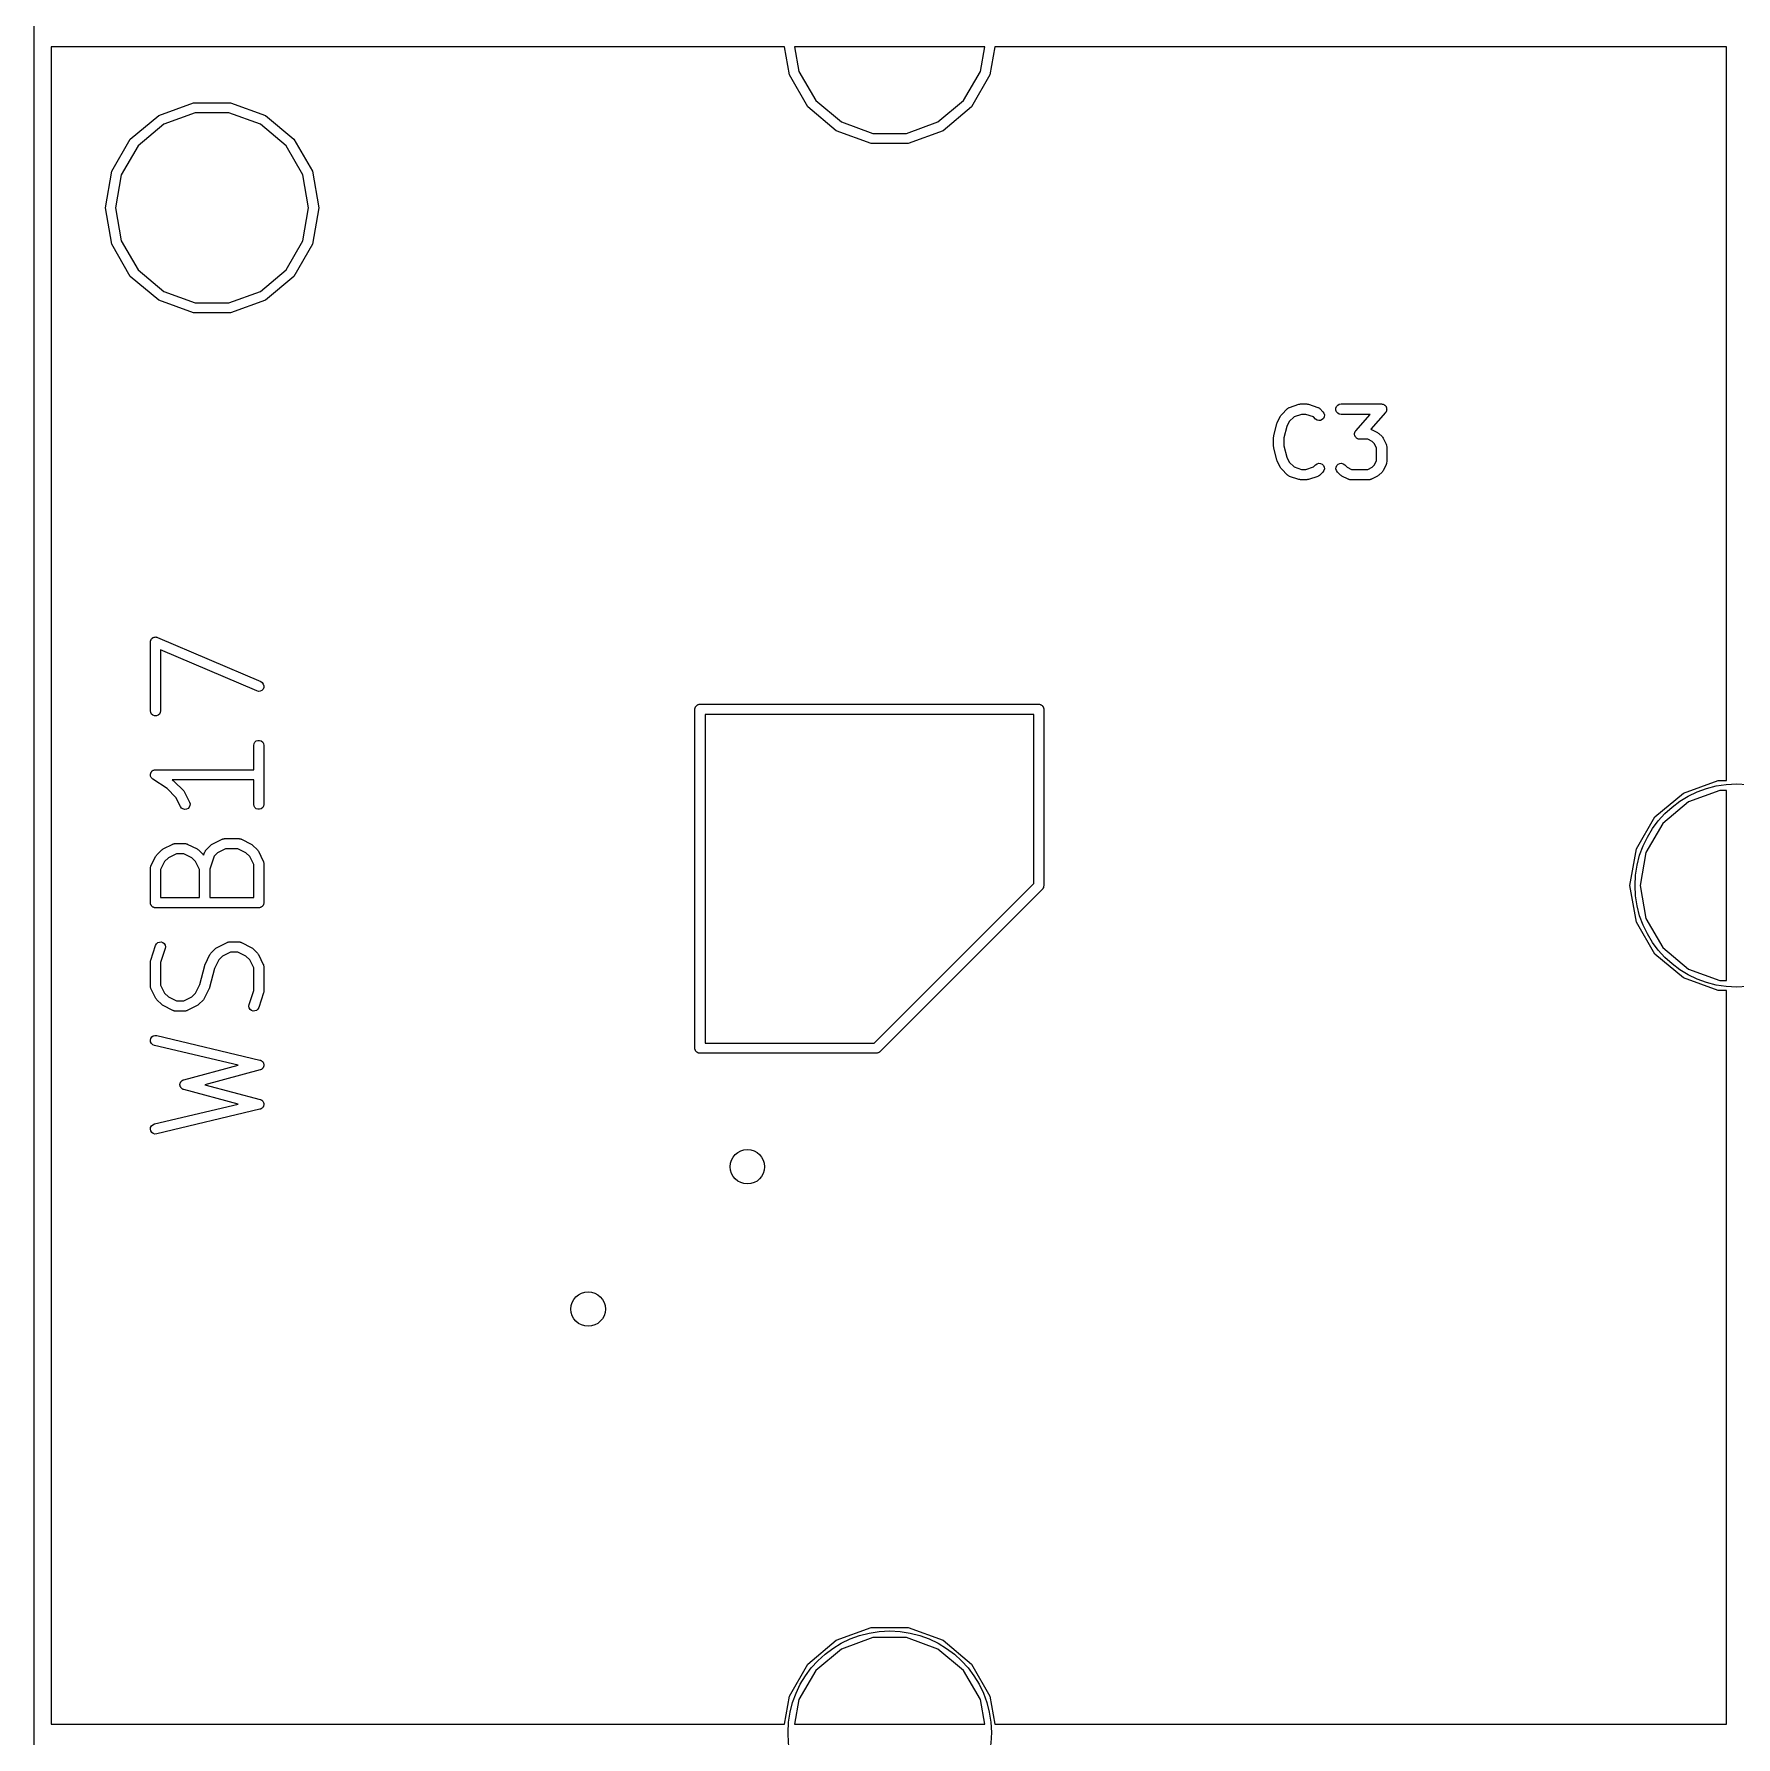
# Model space of a CAD drawing. Extents: x 0 to 102, y -163 to 0.
# Drawn here: x -0.13 to 24.99, y -125.06 to -99.94 of the extents above; entities that cross this region are included whole.
import ezdxf

# ---------------------------------------------------------------- set-up
doc = ezdxf.new("R2010")
doc.units = 0
doc.header["$MEASUREMENT"] = 0
doc.layers.add('BLACK', color=7, linetype='CONTINUOUS')

msp = doc.modelspace()

# ---------------------------------------------------------------- linework, layer by layer
at = {"layer": 'Black'}
for p, q in [((-0.127, -100), (-0.127, -75)), ((-0.127, -125), (-0.127, -100)), ((10.9474, -100.127), (0.127, -100.127)), ((0.127, -100.127), (0.127, -124.873)), ((11.02, -100.539), (10.9474, -100.127)), ((11.0974, -100.127), (11.1609, -100.487)), ((13.9026, -100.127), (11.0974, -100.127)), ((13.8391, -100.487), (13.9026, -100.127)), ((14.0526, -100.127), (13.98, -100.539)), ((24.85, -100.127), (14.0526, -100.127)), ((24.85, -110.949), (24.85, -100.127)), ((11.1609, -100.487), (11.4084, -100.916)), ((13.5916, -100.916), (13.8391, -100.487)), ((11.2935, -101.012), (11.02, -100.539)), ((13.98, -100.539), (13.7065, -101.012)), ((1.7125, -101.136), (2.2265, -100.949)), ((2.2265, -100.949), (2.7735, -100.949)), ((2.7735, -100.949), (3.2875, -101.136)), ((11.4084, -100.916), (11.7875, -101.234)), ((13.2125, -101.234), (13.5916, -100.916)), ((1.29348, -101.488), (1.7125, -101.136)), ((2.25255, -101.097), (1.7875, -101.266)), ((2.74745, -101.097), (2.25255, -101.097)), ((3.2125, -101.266), (2.74745, -101.097)), ((3.2875, -101.136), (3.70652, -101.488)), ((11.7125, -101.364), (11.2935, -101.012)), ((11.7875, -101.234), (12.2526, -101.403)), ((12.7474, -101.403), (13.2125, -101.234)), ((13.7065, -101.012), (13.2875, -101.364)), ((1.01998, -101.961), (1.29348, -101.488)), ((1.7875, -101.266), (1.40839, -101.584)), ((3.59161, -101.584), (3.2125, -101.266)), ((3.70652, -101.488), (3.98002, -101.961)), ((12.2265, -101.551), (11.7125, -101.364)), ((12.2526, -101.403), (12.7474, -101.403)), ((13.2875, -101.364), (12.7735, -101.551)), ((1.40839, -101.584), (1.16094, -102.013)), ((3.83906, -102.013), (3.59161, -101.584)), ((12.7735, -101.551), (12.2265, -101.551)), ((0.925, -102.5), (1.01998, -101.961)), ((1.16094, -102.013), (1.075, -102.5)), ((3.925, -102.5), (3.83906, -102.013)), ((3.98002, -101.961), (4.075, -102.5)), ((1.01998, -103.039), (0.925, -102.5)), ((1.075, -102.5), (1.16094, -102.987)), ((3.83906, -102.987), (3.925, -102.5)), ((4.075, -102.5), (3.98002, -103.039)), ((1.16094, -102.987), (1.40839, -103.416)), ((3.59161, -103.416), (3.83906, -102.987)), ((1.29348, -103.512), (1.01998, -103.039)), ((3.98002, -103.039), (3.70652, -103.512)), ((1.7125, -103.864), (1.29348, -103.512)), ((1.40839, -103.416), (1.7875, -103.734)), ((3.2125, -103.734), (3.59161, -103.416)), ((3.70652, -103.512), (3.2875, -103.864)), ((1.7875, -103.734), (2.25255, -103.903)), ((2.74745, -103.903), (3.2125, -103.734)), ((2.2265, -104.051), (1.7125, -103.864)), ((2.25255, -103.903), (2.74745, -103.903)), ((3.2875, -103.864), (2.7735, -104.051)), ((2.7735, -104.051), (2.2265, -104.051)), ((18.2797, -105.555), (18.3716, -105.464)), ((18.3716, -105.464), (18.3752, -105.461)), ((18.3752, -105.461), (18.3781, -105.458)), ((18.3781, -105.458), (18.386, -105.453)), ((18.386, -105.453), (18.3933, -105.448)), ((18.3933, -105.448), (18.3975, -105.447)), ((18.3975, -105.447), (18.4014, -105.445)), ((18.4014, -105.445), (18.5393, -105.399)), ((18.5393, -105.399), (18.5513, -105.397)), ((18.5513, -105.397), (18.5634, -105.395)), ((18.5634, -105.395), (18.6553, -105.395)), ((18.6553, -105.395), (18.6673, -105.397)), ((18.6673, -105.397), (18.6794, -105.399)), ((18.6794, -105.399), (18.8173, -105.445)), ((18.8173, -105.445), (18.8211, -105.447)), ((18.8211, -105.447), (18.8254, -105.448)), ((18.8254, -105.448), (18.8327, -105.453)), ((18.8327, -105.453), (18.8405, -105.458)), ((18.8405, -105.458), (18.8435, -105.461)), ((18.8435, -105.461), (18.8471, -105.464)), ((18.8471, -105.464), (18.893, -105.509)), ((18.893, -105.509), (18.9082, -105.531)), ((18.9082, -105.531), (18.915, -105.557)), ((19.0858, -105.458), (19.0949, -105.433)), ((19.0858, -105.485), (19.0858, -105.458)), ((19.0949, -105.51), (19.0858, -105.485)), ((19.0949, -105.433), (19.1119, -105.413)), ((19.1119, -105.53), (19.0949, -105.51)), ((19.1119, -105.413), (19.1348, -105.4)), ((19.1348, -105.543), (19.1119, -105.53)), ((19.1348, -105.4), (19.1609, -105.395)), ((19.1609, -105.395), (19.7584, -105.395)), ((19.8157, -105.522), (19.6005, -105.768)), ((19.7584, -105.395), (19.7657, -105.397)), ((19.7657, -105.397), (19.7732, -105.397)), ((19.7732, -105.397), (19.7786, -105.399)), ((19.7786, -105.399), (19.7844, -105.4)), ((19.7844, -105.4), (19.7909, -105.404)), ((19.7909, -105.404), (19.7978, -105.406)), ((19.7978, -105.406), (19.8023, -105.41)), ((19.8023, -105.41), (19.8074, -105.413)), ((19.8074, -105.413), (19.8121, -105.419)), ((19.8121, -105.419), (19.8177, -105.424)), ((19.8196, -105.515), (19.8157, -105.522)), ((19.8177, -105.424), (19.8206, -105.429)), ((19.8244, -105.51), (19.8196, -105.515)), ((19.8206, -105.429), (19.8244, -105.433)), ((19.8244, -105.433), (19.8269, -105.44)), ((19.8264, -105.504), (19.8244, -105.51)), ((19.8294, -105.499), (19.8264, -105.504)), ((19.8269, -105.44), (19.8305, -105.447)), ((19.8309, -105.492), (19.8294, -105.499)), ((19.8305, -105.447), (19.8314, -105.453)), ((19.8334, -105.485), (19.8309, -105.492)), ((19.8314, -105.453), (19.8334, -105.458)), ((19.8334, -105.458), (19.8334, -105.466)), ((19.8334, -105.466), (19.8346, -105.473)), ((19.8346, -105.473), (19.8334, -105.479)), ((19.8334, -105.479), (19.8334, -105.485)), ((18.1677, -105.867), (18.2137, -105.683)), ((18.2137, -105.683), (18.2171, -105.675)), ((18.2171, -105.675), (18.2194, -105.667)), ((18.2194, -105.667), (18.2654, -105.575)), ((18.2654, -105.575), (18.2727, -105.565)), ((18.2727, -105.565), (18.2797, -105.555)), ((18.3595, -105.728), (18.3178, -105.894)), ((18.3962, -105.654), (18.3595, -105.728)), ((18.4666, -105.584), (18.3962, -105.654)), ((18.5757, -105.548), (18.4666, -105.584)), ((18.6429, -105.548), (18.5757, -105.548)), ((18.752, -105.584), (18.6429, -105.548)), ((18.7853, -105.617), (18.752, -105.584)), ((18.8069, -105.632), (18.7853, -105.617)), ((18.8325, -105.639), (18.8069, -105.632)), ((18.8589, -105.637), (18.8325, -105.639)), ((18.8828, -105.626), (18.8589, -105.637)), ((18.9016, -105.607), (18.8828, -105.626)), ((18.9127, -105.583), (18.9016, -105.607)), ((18.915, -105.557), (18.9127, -105.583)), ((19.1609, -105.548), (19.1348, -105.543)), ((19.5904, -105.548), (19.1609, -105.548)), ((19.3793, -105.789), (19.5904, -105.548)), ((19.6005, -105.768), (19.6006, -105.768)), ((19.6006, -105.768), (19.6044, -105.77)), ((19.6044, -105.77), (19.6086, -105.771)), ((19.6086, -105.771), (19.7005, -105.817)), ((18.1654, -105.885), (18.167, -105.876)), ((18.1654, -106.023), (18.1654, -105.885)), ((18.167, -106.032), (18.1654, -106.023)), ((18.167, -105.876), (18.1677, -105.867)), ((18.1677, -106.041), (18.167, -106.032)), ((18.3178, -105.894), (18.3178, -106.014)), ((18.3178, -106.014), (18.3595, -106.18)), ((19.3605, -105.838), (19.3616, -105.832)), ((19.3616, -105.845), (19.3605, -105.838)), ((19.3616, -105.826), (19.3641, -105.819)), ((19.3616, -105.832), (19.3616, -105.826)), ((19.3616, -105.852), (19.3616, -105.845)), ((19.3636, -105.858), (19.3616, -105.852)), ((19.3645, -105.864), (19.3636, -105.858)), ((19.3641, -105.819), (19.3656, -105.812)), ((19.3681, -105.87), (19.3645, -105.864)), ((19.3656, -105.812), (19.3686, -105.807)), ((19.3706, -105.877), (19.3681, -105.87)), ((19.3686, -105.807), (19.3706, -105.801)), ((19.3706, -105.801), (19.3754, -105.795)), ((19.3744, -105.882), (19.3706, -105.877)), ((19.3773, -105.887), (19.3744, -105.882)), ((19.3754, -105.795), (19.3793, -105.789)), ((19.3829, -105.892), (19.3773, -105.887)), ((19.3877, -105.898), (19.3829, -105.892)), ((19.3928, -105.9), (19.3877, -105.898)), ((19.3972, -105.904), (19.3928, -105.9)), ((19.4041, -105.907), (19.3972, -105.904)), ((19.4106, -105.911), (19.4041, -105.907)), ((19.4164, -105.912), (19.4106, -105.911)), ((19.4219, -105.914), (19.4164, -105.912)), ((19.4293, -105.914), (19.4219, -105.914)), ((19.4366, -105.915), (19.4293, -105.914)), ((19.5565, -105.915), (19.4366, -105.915)), ((19.6213, -105.948), (19.5565, -105.915)), ((19.6498, -105.976), (19.6213, -105.948)), ((19.6822, -106.041), (19.6498, -105.976)), ((19.7005, -105.817), (19.7103, -105.824)), ((19.7103, -105.824), (19.7203, -105.831)), ((19.7203, -105.831), (19.7663, -105.877)), ((19.7663, -105.877), (19.7733, -105.887)), ((19.7733, -105.887), (19.7806, -105.897)), ((19.7806, -105.897), (19.8265, -105.989)), ((19.8265, -105.989), (19.8278, -105.993)), ((19.8278, -105.993), (19.83, -105.997)), ((19.83, -105.997), (19.8315, -106.006)), ((19.8315, -106.006), (19.8341, -106.014)), ((19.8341, -106.014), (19.8338, -106.019)), ((19.8338, -106.019), (19.8346, -106.023)), ((19.8346, -106.023), (19.8346, -106.253)), ((18.2137, -106.225), (18.1677, -106.041)), ((18.2171, -106.233), (18.2137, -106.225)), ((18.2194, -106.241), (18.2171, -106.233)), ((18.2654, -106.333), (18.2194, -106.241)), ((18.3595, -106.18), (18.3962, -106.254)), ((18.3962, -106.254), (18.4666, -106.324)), ((18.7853, -106.291), (18.8069, -106.276)), ((18.8069, -106.276), (18.8325, -106.269)), ((18.8325, -106.269), (18.8589, -106.271)), ((18.8589, -106.271), (18.8828, -106.282)), ((18.8828, -106.282), (18.9016, -106.301)), ((19.0984, -106.301), (19.1172, -106.282)), ((19.1172, -106.282), (19.1411, -106.271)), ((19.1411, -106.271), (19.1675, -106.269)), ((19.1675, -106.269), (19.1931, -106.276)), ((19.1931, -106.276), (19.2147, -106.291)), ((19.6498, -106.3), (19.6822, -106.235)), ((19.6822, -106.235), (19.6822, -106.041)), ((19.8265, -106.287), (19.7806, -106.379)), ((19.8278, -106.283), (19.8265, -106.287)), ((19.83, -106.279), (19.8278, -106.283)), ((19.8315, -106.27), (19.83, -106.279)), ((19.8341, -106.262), (19.8315, -106.27)), ((19.8346, -106.253), (19.8338, -106.257)), ((19.8338, -106.257), (19.8341, -106.262)), ((18.2727, -106.343), (18.2654, -106.333)), ((18.2797, -106.353), (18.2727, -106.343)), ((18.3716, -106.445), (18.2797, -106.353)), ((18.3752, -106.447), (18.3716, -106.445)), ((18.3781, -106.45), (18.3752, -106.447)), ((18.386, -106.455), (18.3781, -106.45)), ((18.3933, -106.46), (18.386, -106.455)), ((18.3975, -106.461), (18.3933, -106.46)), ((18.4014, -106.463), (18.3975, -106.461)), ((18.5393, -106.509), (18.4014, -106.463)), ((18.4666, -106.324), (18.5757, -106.36)), ((18.5513, -106.511), (18.5393, -106.509)), ((18.5634, -106.513), (18.5513, -106.511)), ((18.6553, -106.513), (18.5634, -106.513)), ((18.5757, -106.36), (18.6429, -106.36)), ((18.6429, -106.36), (18.752, -106.324)), ((18.6673, -106.511), (18.6553, -106.513)), ((18.6794, -106.509), (18.6673, -106.511)), ((18.8173, -106.463), (18.6794, -106.509)), ((18.752, -106.324), (18.7853, -106.291)), ((18.8211, -106.461), (18.8173, -106.463)), ((18.8254, -106.46), (18.8211, -106.461)), ((18.8327, -106.455), (18.8254, -106.46)), ((18.8405, -106.45), (18.8327, -106.455)), ((18.8435, -106.447), (18.8405, -106.45)), ((18.8471, -106.445), (18.8435, -106.447)), ((18.893, -106.399), (18.8471, -106.445)), ((18.9082, -106.377), (18.893, -106.399)), ((18.9016, -106.301), (18.9127, -106.325)), ((18.915, -106.351), (18.9082, -106.377)), ((18.9127, -106.325), (18.915, -106.351)), ((19.085, -106.351), (19.0873, -106.325)), ((19.0918, -106.377), (19.085, -106.351)), ((19.0873, -106.325), (19.0984, -106.301)), ((19.107, -106.399), (19.0918, -106.377)), ((19.1529, -106.445), (19.107, -106.399)), ((19.1629, -106.452), (19.1529, -106.445)), ((19.1728, -106.459), (19.1629, -106.452)), ((19.2647, -106.505), (19.1728, -106.459)), ((19.2147, -106.291), (19.252, -106.328)), ((19.252, -106.328), (19.3167, -106.36)), ((19.2689, -106.506), (19.2647, -106.505)), ((19.2727, -106.508), (19.2689, -106.506)), ((19.2815, -106.51), (19.2727, -106.508)), ((19.29, -106.512), (19.2815, -106.51)), ((19.2944, -106.512), (19.29, -106.512)), ((19.2988, -106.513), (19.2944, -106.512)), ((19.5745, -106.513), (19.2988, -106.513)), ((19.3167, -106.36), (19.5565, -106.36)), ((19.5565, -106.36), (19.6213, -106.328)), ((19.5788, -106.512), (19.5745, -106.513)), ((19.5832, -106.512), (19.5788, -106.512)), ((19.5918, -106.51), (19.5832, -106.512)), ((19.6006, -106.508), (19.5918, -106.51)), ((19.6044, -106.506), (19.6006, -106.508)), ((19.6086, -106.505), (19.6044, -106.506)), ((19.7005, -106.459), (19.6086, -106.505)), ((19.6213, -106.328), (19.6498, -106.3)), ((19.7103, -106.452), (19.7005, -106.459)), ((19.7203, -106.445), (19.7103, -106.452)), ((19.7663, -106.399), (19.7203, -106.445)), ((19.7733, -106.389), (19.7663, -106.399)), ((19.7806, -106.379), (19.7733, -106.389)), ((1.59043, -108.908), (1.59193, -108.899)), ((1.59043, -109.924), (1.59043, -108.908)), ((1.59193, -108.899), (1.59241, -108.891)), ((1.59241, -108.891), (1.59417, -108.886)), ((1.59417, -108.886), (1.59495, -108.882)), ((1.59495, -108.882), (1.59927, -108.875)), ((1.59927, -108.875), (1.60267, -108.867)), ((1.60267, -108.867), (1.60574, -108.863)), ((1.60574, -108.863), (1.60798, -108.86)), ((1.60798, -108.86), (1.61459, -108.854)), ((1.61459, -108.854), (1.6205, -108.848)), ((1.6205, -108.848), (1.6245, -108.846)), ((1.6245, -108.846), (1.62793, -108.843)), ((1.62793, -108.843), (1.63605, -108.84)), ((1.63605, -108.84), (1.64375, -108.836)), ((1.64375, -108.836), (1.64819, -108.835)), ((1.64819, -108.835), (1.6524, -108.834)), ((1.6524, -108.834), (1.66104, -108.834)), ((1.66104, -108.834), (1.66961, -108.833)), ((1.66961, -108.833), (1.67397, -108.834)), ((1.67397, -108.834), (1.67845, -108.834)), ((1.67845, -108.834), (1.68657, -108.837)), ((1.68657, -108.837), (1.69497, -108.839)), ((1.69497, -108.839), (3.21897, -109.492)), ((3.15989, -109.63), (1.74043, -109.021)), ((1.74043, -109.021), (1.74043, -109.924)), ((3.21897, -109.492), (3.24077, -109.506)), ((3.24077, -109.506), (3.25637, -109.527)), ((3.25637, -109.527), (3.2639, -109.552)), ((3.2639, -109.552), (3.26245, -109.578)), ((3.18524, -109.636), (3.15989, -109.63)), ((3.21111, -109.633), (3.18524, -109.636)), ((3.23436, -109.621), (3.21111, -109.633)), ((3.25219, -109.602), (3.23436, -109.621)), ((3.26245, -109.578), (3.25219, -109.602)), ((1.59495, -109.949), (1.59043, -109.924)), ((1.60798, -109.972), (1.59495, -109.949)), ((1.62793, -109.989), (1.60798, -109.972)), ((1.6524, -109.998), (1.62793, -109.989)), ((1.67845, -109.998), (1.6524, -109.998)), ((1.70293, -109.989), (1.67845, -109.998)), ((1.72288, -109.972), (1.70293, -109.989)), ((1.73591, -109.949), (1.72288, -109.972)), ((1.74043, -109.924), (1.73591, -109.949)), ((9.625, -109.9), (9.62614, -109.894)), ((9.625, -114.9), (9.625, -109.9)), ((9.62614, -109.887), (9.62838, -109.881)), ((9.62614, -109.894), (9.62614, -109.887)), ((9.62838, -109.881), (9.62952, -109.874)), ((9.62952, -109.874), (9.6328, -109.869)), ((9.6328, -109.869), (9.63505, -109.862)), ((9.63505, -109.862), (9.63927, -109.857)), ((9.63927, -109.857), (9.64255, -109.852)), ((9.64255, -109.852), (9.64757, -109.848)), ((9.64757, -109.848), (9.65179, -109.843)), ((9.65179, -109.843), (9.65747, -109.839)), ((9.65747, -109.839), (9.6625, -109.835)), ((9.6625, -109.835), (9.66867, -109.833)), ((9.66867, -109.833), (9.67435, -109.83)), ((9.67435, -109.83), (9.68081, -109.828)), ((9.68081, -109.828), (9.68698, -109.826)), ((9.68698, -109.826), (9.69354, -109.826)), ((9.69354, -109.826), (9.7, -109.825)), ((9.7, -109.825), (14.7, -109.825)), ((9.775, -109.975), (9.775, -114.825)), ((14.625, -109.975), (9.775, -109.975)), ((14.625, -112.469), (14.625, -109.975)), ((14.7, -109.825), (14.7065, -109.826)), ((14.7065, -109.826), (14.713, -109.826)), ((14.713, -109.826), (14.7192, -109.828)), ((14.7192, -109.828), (14.7257, -109.83)), ((14.7257, -109.83), (14.7313, -109.833)), ((14.7313, -109.833), (14.7375, -109.835)), ((14.7375, -109.835), (14.7425, -109.839)), ((14.7425, -109.839), (14.7482, -109.843)), ((14.7482, -109.843), (14.7524, -109.848)), ((14.7524, -109.848), (14.7575, -109.852)), ((14.7575, -109.852), (14.7607, -109.857)), ((14.7607, -109.857), (14.765, -109.862)), ((14.765, -109.862), (14.7672, -109.869)), ((14.7672, -109.869), (14.7705, -109.874)), ((14.7705, -109.874), (14.7716, -109.881)), ((14.7716, -109.881), (14.7739, -109.887)), ((14.7739, -109.887), (14.7739, -109.894)), ((14.7739, -109.894), (14.775, -109.9)), ((14.775, -109.9), (14.775, -112.5)), ((3.11443, -110.432), (3.11895, -110.406)), ((3.11443, -110.792), (3.11443, -110.432)), ((3.11895, -110.406), (3.13198, -110.384)), ((3.13198, -110.384), (3.15193, -110.367)), ((3.15193, -110.367), (3.1764, -110.358)), ((3.1764, -110.358), (3.20245, -110.358)), ((3.20245, -110.358), (3.22693, -110.367)), ((3.22693, -110.367), (3.24688, -110.384)), ((3.24688, -110.384), (3.25991, -110.406)), ((3.25991, -110.406), (3.26443, -110.432)), ((3.26443, -110.432), (3.26443, -111.303)), ((1.61455, -110.813), (1.61722, -110.81)), ((1.61722, -110.81), (1.62497, -110.805)), ((1.62497, -110.805), (1.63219, -110.8)), ((1.63219, -110.8), (1.63618, -110.799)), ((1.63618, -110.799), (1.63978, -110.797)), ((1.63978, -110.797), (1.6486, -110.795)), ((1.6486, -110.795), (1.65719, -110.793)), ((1.65719, -110.793), (1.66133, -110.793)), ((1.66133, -110.793), (1.66543, -110.792)), ((1.66543, -110.792), (3.11443, -110.792)), ((1.59058, -110.862), (1.59157, -110.858)), ((1.59157, -110.871), (1.59058, -110.862)), ((1.59157, -110.854), (1.59463, -110.846)), ((1.59157, -110.858), (1.59157, -110.854)), ((1.59157, -110.88), (1.59157, -110.871)), ((1.59299, -110.884), (1.59157, -110.88)), ((1.59345, -110.888), (1.59299, -110.884)), ((1.59741, -110.896), (1.59345, -110.888)), ((1.59463, -110.846), (1.59675, -110.837)), ((1.59675, -110.837), (1.59905, -110.834)), ((1.60048, -110.905), (1.59741, -110.896)), ((1.59905, -110.834), (1.60048, -110.83)), ((1.60048, -110.83), (1.60623, -110.823)), ((1.60315, -110.908), (1.60048, -110.905)), ((1.60499, -110.912), (1.60315, -110.908)), ((1.61147, -110.918), (1.60499, -110.912)), ((1.60623, -110.823), (1.6112, -110.815)), ((1.6112, -110.815), (1.61455, -110.813)), ((1.61722, -110.925), (1.61147, -110.918)), ((1.62082, -110.927), (1.61722, -110.925)), ((1.62383, -110.93), (1.62082, -110.927)), ((1.83536, -111.071), (1.62383, -110.93)), ((3.11443, -110.942), (1.91314, -110.942)), ((1.91314, -110.942), (1.92475, -110.95)), ((1.92475, -110.95), (1.93011, -110.955)), ((1.93011, -110.955), (1.93618, -110.959)), ((1.93618, -110.959), (2.08132, -111.104)), ((3.11443, -111.303), (3.11443, -110.942)), ((24.2125, -111.136), (24.7265, -110.949)), ((24.7265, -110.949), (24.85, -110.949)), ((1.96665, -111.202), (1.83536, -111.071)), ((2.03377, -111.336), (1.96665, -111.202)), ((2.08132, -111.104), (2.08821, -111.114)), ((2.08821, -111.114), (2.09537, -111.124)), ((2.09537, -111.124), (2.16794, -111.269)), ((2.16794, -111.269), (2.17537, -111.294)), ((2.17537, -111.294), (2.1738, -111.32)), ((3.11895, -111.328), (3.11443, -111.303)), ((3.26443, -111.303), (3.25991, -111.328)), ((23.7935, -111.488), (24.2125, -111.136)), ((24.2875, -111.266), (23.9084, -111.584)), ((24.7526, -111.097), (24.2875, -111.266)), ((24.85, -111.097), (24.7526, -111.097)), ((24.85, -113.903), (24.85, -111.097)), ((2.04929, -111.357), (2.03377, -111.336)), ((2.07103, -111.371), (2.04929, -111.357)), ((2.09636, -111.377), (2.07103, -111.371)), ((2.12224, -111.374), (2.09636, -111.377)), ((2.14554, -111.363), (2.12224, -111.374)), ((2.16345, -111.344), (2.14554, -111.363)), ((2.1738, -111.32), (2.16345, -111.344)), ((3.13198, -111.351), (3.11895, -111.328)), ((3.15193, -111.368), (3.13198, -111.351)), ((3.1764, -111.376), (3.15193, -111.368)), ((3.20245, -111.376), (3.1764, -111.376)), ((3.22693, -111.368), (3.20245, -111.376)), ((3.24688, -111.351), (3.22693, -111.368)), ((3.25991, -111.328), (3.24688, -111.351)), ((23.52, -111.961), (23.7935, -111.488)), ((2.64789, -111.816), (2.65203, -111.815)), ((2.65203, -111.815), (2.65578, -111.813)), ((2.65578, -111.813), (2.66443, -111.811)), ((2.66443, -111.811), (2.67285, -111.809)), ((2.67285, -111.809), (2.67717, -111.809)), ((2.67717, -111.809), (2.68143, -111.808)), ((2.68143, -111.808), (2.89914, -111.808)), ((2.89914, -111.808), (2.9034, -111.809)), ((2.9034, -111.809), (2.90772, -111.809)), ((2.90772, -111.809), (2.91614, -111.811)), ((2.91614, -111.811), (2.9248, -111.813)), ((2.9248, -111.813), (2.92854, -111.815)), ((2.92854, -111.815), (2.93268, -111.816)), ((23.9084, -111.584), (23.6609, -112.013)), ((1.67092, -112.067), (1.67808, -112.058)), ((1.67808, -112.058), (1.68497, -112.048)), ((1.68497, -112.048), (1.75754, -111.975)), ((1.75754, -111.975), (1.76739, -111.968)), ((1.76739, -111.968), (1.77703, -111.961)), ((1.77703, -111.961), (1.92217, -111.889)), ((1.97342, -112.031), (1.855, -112.09)), ((1.92217, -111.889), (1.92632, -111.887)), ((1.92632, -111.887), (1.93006, -111.885)), ((1.93006, -111.885), (1.93872, -111.884)), ((1.93872, -111.884), (1.94714, -111.881)), ((1.94714, -111.881), (1.95145, -111.881)), ((1.95145, -111.881), (1.95571, -111.881)), ((1.95571, -111.881), (2.10086, -111.881)), ((2.08315, -112.031), (1.97342, -112.031)), ((2.20157, -112.09), (2.08315, -112.031)), ((2.10086, -111.881), (2.10512, -111.881)), ((2.10512, -111.881), (2.10943, -111.881)), ((2.10943, -111.881), (2.11785, -111.884)), ((2.11785, -111.884), (2.12651, -111.885)), ((2.12651, -111.885), (2.13025, -111.887)), ((2.13025, -111.887), (2.1344, -111.889)), ((2.1344, -111.889), (2.27954, -111.961)), ((2.27954, -111.961), (2.28919, -111.968)), ((2.28919, -111.968), (2.29903, -111.975)), ((2.29903, -111.975), (2.3716, -112.048)), ((2.3716, -112.048), (2.37603, -112.054)), ((2.37603, -112.054), (2.39256, -112.005)), ((2.39256, -112.005), (2.39462, -112.001)), ((2.39462, -112.001), (2.39574, -111.997)), ((2.39574, -111.997), (2.40078, -111.989)), ((2.40078, -111.989), (2.40497, -111.982)), ((2.40497, -111.982), (2.4082, -111.979)), ((2.4082, -111.979), (2.41068, -111.975)), ((2.41068, -111.975), (2.48325, -111.903)), ((2.48325, -111.903), (2.49309, -111.896)), ((2.49309, -111.896), (2.50274, -111.889)), ((2.50274, -111.889), (2.64789, -111.816)), ((2.58071, -112.017), (2.52927, -112.069)), ((2.69913, -111.958), (2.58071, -112.017)), ((2.88144, -111.958), (2.69913, -111.958)), ((2.99986, -112.017), (2.88144, -111.958)), ((2.93268, -111.816), (3.07783, -111.889)), ((3.05522, -112.073), (2.99986, -112.017)), ((3.07783, -111.889), (3.08748, -111.896)), ((3.08748, -111.896), (3.09732, -111.903)), ((3.09732, -111.903), (3.16989, -111.975)), ((3.16989, -111.975), (3.17679, -111.985)), ((3.17679, -111.985), (3.18394, -111.995)), ((3.18394, -111.995), (3.25651, -112.14)), ((23.425, -112.5), (23.52, -111.961)), ((23.6609, -112.013), (23.575, -112.5)), ((1.59043, -112.246), (1.59118, -112.242)), ((1.59043, -112.754), (1.59043, -112.246)), ((1.59092, -112.237), (1.59342, -112.229)), ((1.59118, -112.242), (1.59092, -112.237)), ((1.59342, -112.229), (1.59495, -112.22)), ((1.59495, -112.22), (1.59711, -112.217)), ((1.59711, -112.217), (1.59835, -112.212)), ((1.59835, -112.212), (1.67092, -112.067)), ((1.79964, -112.145), (1.74043, -112.264)), ((1.74043, -112.264), (1.74043, -112.679)), ((1.855, -112.09), (1.79964, -112.145)), ((2.25693, -112.145), (2.20157, -112.09)), ((2.31614, -112.264), (2.25693, -112.145)), ((2.31614, -112.679), (2.31614, -112.264)), ((2.52927, -112.069), (2.46614, -112.258)), ((2.46614, -112.258), (2.46614, -112.679)), ((3.11443, -112.191), (3.05522, -112.073)), ((3.11443, -112.679), (3.11443, -112.191)), ((3.25651, -112.14), (3.25774, -112.144)), ((3.25774, -112.144), (3.25991, -112.148)), ((3.25991, -112.148), (3.26143, -112.156)), ((3.26143, -112.156), (3.26394, -112.165)), ((3.26394, -112.165), (3.26368, -112.169)), ((3.26368, -112.169), (3.26443, -112.173)), ((3.26443, -112.173), (3.26443, -112.754)), ((12.2689, -114.825), (14.625, -112.469)), ((14.753, -112.553), (12.353, -114.953)), ((14.7549, -112.55), (14.753, -112.553)), ((14.7575, -112.548), (14.7549, -112.55)), ((14.7623, -112.54), (14.7575, -112.548)), ((14.768, -112.532), (14.7623, -112.54)), ((14.7688, -112.529), (14.768, -112.532)), ((14.7705, -112.526), (14.7688, -112.529)), ((14.7722, -112.516), (14.7705, -112.526)), ((14.7747, -112.507), (14.7722, -112.516)), ((14.775, -112.5), (14.7744, -112.503)), ((14.7744, -112.503), (14.7747, -112.507)), ((23.52, -113.039), (23.425, -112.5)), ((23.575, -112.5), (23.6609, -112.987)), ((1.59157, -112.76), (1.59043, -112.754)), ((1.59157, -112.767), (1.59157, -112.76)), ((1.59381, -112.773), (1.59157, -112.767)), ((1.59495, -112.78), (1.59381, -112.773)), ((1.59823, -112.785), (1.59495, -112.78)), ((1.60048, -112.791), (1.59823, -112.785)), ((1.60469, -112.797), (1.60048, -112.791)), ((1.60798, -112.802), (1.60469, -112.797)), ((1.613, -112.806), (1.60798, -112.802)), ((1.61722, -112.811), (1.613, -112.806)), ((1.6229, -112.815), (1.61722, -112.811)), ((1.62793, -112.819), (1.6229, -112.815)), ((1.63409, -112.821), (1.62793, -112.819)), ((1.74043, -112.679), (2.31614, -112.679)), ((2.46614, -112.679), (3.11443, -112.679)), ((3.22693, -112.819), (3.22076, -112.821)), ((3.23196, -112.815), (3.22693, -112.819)), ((3.23764, -112.811), (3.23196, -112.815)), ((3.24186, -112.806), (3.23764, -112.811)), ((3.24688, -112.802), (3.24186, -112.806)), ((3.25016, -112.797), (3.24688, -112.802)), ((3.25438, -112.791), (3.25016, -112.797)), ((3.25662, -112.785), (3.25438, -112.791)), ((3.25991, -112.78), (3.25662, -112.785)), ((3.26104, -112.773), (3.25991, -112.78)), ((3.26329, -112.767), (3.26104, -112.773)), ((3.26443, -112.754), (3.26329, -112.76)), ((3.26329, -112.76), (3.26329, -112.767)), ((1.63978, -112.824), (1.63409, -112.821)), ((1.64624, -112.826), (1.63978, -112.824)), ((1.6524, -112.828), (1.64624, -112.826)), ((1.65897, -112.828), (1.6524, -112.828)), ((1.66543, -112.829), (1.65897, -112.828)), ((3.18943, -112.829), (1.66543, -112.829)), ((3.19589, -112.828), (3.18943, -112.829)), ((3.20245, -112.828), (3.19589, -112.828)), ((3.20862, -112.826), (3.20245, -112.828)), ((3.21508, -112.824), (3.20862, -112.826)), ((3.22076, -112.821), (3.21508, -112.824)), ((23.7935, -113.512), (23.52, -113.039)), ((23.6609, -112.987), (23.9084, -113.416)), ((1.59428, -113.601), (1.66685, -113.383)), ((1.66685, -113.383), (1.67925, -113.361)), ((1.67925, -113.361), (1.69874, -113.343)), ((1.69874, -113.343), (1.72296, -113.334)), ((1.72296, -113.334), (1.749, -113.333)), ((1.80915, -113.431), (1.74043, -113.637)), ((1.749, -113.333), (1.77371, -113.341)), ((1.77371, -113.341), (1.79411, -113.357)), ((1.79411, -113.357), (1.80775, -113.38)), ((1.80775, -113.38), (1.81297, -113.405)), ((1.81297, -113.405), (1.80915, -113.431)), ((2.39663, -113.664), (2.4692, -113.519)), ((2.4692, -113.519), (2.47636, -113.509)), ((2.47636, -113.509), (2.48325, -113.499)), ((2.48325, -113.499), (2.55582, -113.427)), ((2.55582, -113.427), (2.56568, -113.42)), ((2.56568, -113.42), (2.57532, -113.413)), ((2.57532, -113.413), (2.72046, -113.34)), ((2.65328, -113.541), (2.59793, -113.597)), ((2.7717, -113.482), (2.65328, -113.541)), ((2.72046, -113.34), (2.7246, -113.339)), ((2.7246, -113.339), (2.72835, -113.337)), ((2.72835, -113.337), (2.737, -113.335)), ((2.737, -113.335), (2.74543, -113.333)), ((2.74543, -113.333), (2.74974, -113.333)), ((2.74974, -113.333), (2.754, -113.332)), ((2.754, -113.332), (2.89914, -113.332)), ((2.88144, -113.482), (2.7717, -113.482)), ((2.99986, -113.541), (2.88144, -113.482)), ((2.89914, -113.332), (2.9034, -113.333)), ((2.9034, -113.333), (2.90772, -113.333)), ((2.90772, -113.333), (2.91614, -113.335)), ((2.91614, -113.335), (2.9248, -113.337)), ((2.9248, -113.337), (2.92854, -113.339)), ((2.92854, -113.339), (2.93268, -113.34)), ((2.93268, -113.34), (3.07783, -113.413)), ((3.05522, -113.597), (2.99986, -113.541)), ((3.07783, -113.413), (3.08747, -113.42)), ((3.08747, -113.42), (3.09732, -113.427)), ((3.09732, -113.427), (3.16989, -113.499)), ((3.16989, -113.499), (3.17679, -113.509)), ((3.17679, -113.509), (3.18394, -113.519)), ((3.18394, -113.519), (3.25651, -113.664)), ((24.2125, -113.864), (23.7935, -113.512)), ((23.9084, -113.416), (24.2875, -113.734)), ((1.59043, -113.625), (1.59252, -113.613)), ((1.59043, -113.988), (1.59043, -113.625)), ((1.59252, -113.613), (1.59428, -113.601)), ((1.74043, -113.637), (1.74043, -113.97)), ((2.32038, -113.962), (2.39095, -113.679)), ((2.39095, -113.679), (2.39429, -113.672)), ((2.39429, -113.672), (2.39663, -113.664)), ((2.53448, -113.724), (2.4639, -114.006)), ((2.59793, -113.597), (2.53448, -113.724)), ((3.11443, -113.715), (3.05522, -113.597)), ((3.11443, -114.048), (3.11443, -113.715)), ((3.25651, -113.664), (3.25774, -113.668)), ((3.25774, -113.668), (3.25991, -113.672)), ((3.25991, -113.672), (3.26143, -113.68)), ((3.26143, -113.68), (3.26394, -113.689)), ((3.26394, -113.689), (3.26368, -113.693)), ((3.26368, -113.693), (3.26443, -113.697)), ((3.26443, -113.697), (3.26443, -114.06)), ((24.2875, -113.734), (24.7526, -113.903)), ((1.59118, -113.992), (1.59043, -113.988)), ((1.59092, -113.996), (1.59118, -113.992)), ((1.59342, -114.005), (1.59092, -113.996)), ((1.59495, -114.013), (1.59342, -114.005)), ((1.59711, -114.017), (1.59495, -114.013)), ((1.59835, -114.021), (1.59711, -114.017)), ((1.67092, -114.166), (1.59835, -114.021)), ((1.74043, -113.97), (1.79964, -114.088)), ((2.25693, -114.088), (2.32038, -113.962)), ((2.45823, -114.021), (2.38565, -114.166)), ((2.46056, -114.013), (2.45823, -114.021)), ((2.4639, -114.006), (2.46056, -114.013)), ((3.04571, -114.254), (3.11443, -114.048)), ((3.26234, -114.072), (3.26058, -114.084)), ((3.26443, -114.06), (3.26234, -114.072)), ((24.7265, -114.051), (24.2125, -113.864)), ((24.85, -114.051), (24.7265, -114.051)), ((24.7526, -113.903), (24.85, -113.903)), ((24.85, -124.873), (24.85, -114.051)), ((1.67807, -114.176), (1.67092, -114.166)), ((1.68497, -114.186), (1.67807, -114.176)), ((1.75754, -114.258), (1.68497, -114.186)), ((1.76738, -114.265), (1.75754, -114.258)), ((1.77703, -114.273), (1.76738, -114.265)), ((1.92217, -114.345), (1.77703, -114.273)), ((1.79964, -114.088), (1.855, -114.144)), ((1.855, -114.144), (1.97342, -114.203)), ((1.97342, -114.203), (2.08315, -114.203)), ((2.08315, -114.203), (2.20157, -114.144)), ((2.27954, -114.273), (2.1344, -114.345)), ((2.20157, -114.144), (2.25693, -114.088)), ((2.28919, -114.265), (2.27954, -114.273)), ((2.29903, -114.258), (2.28919, -114.265)), ((2.3716, -114.186), (2.29903, -114.258)), ((2.3785, -114.176), (2.3716, -114.186)), ((2.38565, -114.166), (2.3785, -114.176)), ((3.04188, -114.28), (3.04571, -114.254)), ((3.04711, -114.306), (3.04188, -114.28)), ((3.06074, -114.328), (3.04711, -114.306)), ((3.17561, -114.325), (3.15612, -114.342)), ((3.18801, -114.302), (3.17561, -114.325)), ((3.26058, -114.084), (3.18801, -114.302)), ((1.92632, -114.346), (1.92217, -114.345)), ((1.93006, -114.348), (1.92632, -114.346)), ((1.93871, -114.35), (1.93006, -114.348)), ((1.94714, -114.353), (1.93871, -114.35)), ((1.95146, -114.352), (1.94714, -114.353)), ((1.95571, -114.353), (1.95146, -114.352)), ((2.10086, -114.353), (1.95571, -114.353)), ((2.10512, -114.352), (2.10086, -114.353)), ((2.10943, -114.353), (2.10512, -114.352)), ((2.11785, -114.35), (2.10943, -114.353)), ((2.12651, -114.348), (2.11785, -114.35)), ((2.13026, -114.346), (2.12651, -114.348)), ((2.1344, -114.345), (2.13026, -114.346)), ((3.08114, -114.344), (3.06074, -114.328)), ((3.10586, -114.352), (3.08114, -114.344)), ((3.13189, -114.351), (3.10586, -114.352)), ((3.15612, -114.342), (3.13189, -114.351)), ((1.59056, -114.782), (1.59659, -114.756)), ((1.59356, -114.807), (1.59056, -114.782)), ((1.60522, -114.831), (1.59356, -114.807)), ((1.59659, -114.756), (1.61093, -114.734)), ((1.61093, -114.734), (1.63184, -114.719)), ((1.63184, -114.719), (1.6568, -114.711)), ((1.6568, -114.711), (1.6828, -114.713)), ((1.6828, -114.713), (3.2068, -115.076)), ((9.775, -114.825), (12.2689, -114.825)), ((1.62415, -114.849), (1.60522, -114.831)), ((1.64806, -114.859), (1.62415, -114.849)), ((2.88291, -115.153), (1.64806, -114.859)), ((3.2068, -115.076), (3.21382, -115.079)), ((3.21382, -115.079), (3.22121, -115.081)), ((3.22121, -115.081), (3.22568, -115.084)), ((9.62614, -114.906), (9.625, -114.9)), ((9.62614, -114.913), (9.62614, -114.906)), ((9.62838, -114.919), (9.62614, -114.913)), ((9.62952, -114.926), (9.62838, -114.919)), ((9.6328, -114.931), (9.62952, -114.926)), ((9.63505, -114.938), (9.6328, -114.931)), ((9.63927, -114.943), (9.63505, -114.938)), ((9.64255, -114.948), (9.63927, -114.943)), ((9.64757, -114.952), (9.64255, -114.948)), ((9.65179, -114.957), (9.64757, -114.952)), ((9.65747, -114.961), (9.65179, -114.957)), ((9.6625, -114.965), (9.65747, -114.961)), ((9.66867, -114.967), (9.6625, -114.965)), ((9.67435, -114.97), (9.66867, -114.967)), ((9.68081, -114.972), (9.67435, -114.97)), ((9.68698, -114.974), (9.68081, -114.972)), ((9.69354, -114.974), (9.68698, -114.974)), ((9.7, -114.975), (9.69354, -114.974)), ((12.3, -114.975), (9.7, -114.975)), ((12.3033, -114.974), (12.3, -114.975)), ((12.3065, -114.975), (12.3033, -114.974)), ((12.316, -114.972), (12.3065, -114.975)), ((12.3257, -114.97), (12.316, -114.972)), ((12.3285, -114.969), (12.3257, -114.97)), ((12.3317, -114.968), (12.3285, -114.969)), ((12.3397, -114.962), (12.3317, -114.968)), ((12.3482, -114.957), (12.3397, -114.962)), ((12.3503, -114.955), (12.3482, -114.957)), ((12.353, -114.953), (12.3503, -114.955)), ((2.08153, -115.367), (2.88291, -115.153)), ((3.20875, -115.221), (2.39194, -115.439)), ((3.21569, -115.218), (3.20875, -115.221)), ((3.22302, -115.216), (3.21569, -115.218)), ((3.22741, -115.213), (3.22302, -115.216)), ((3.22568, -115.084), (3.23071, -115.086)), ((3.23237, -115.21), (3.22741, -115.213)), ((3.23071, -115.086), (3.23627, -115.091)), ((3.23779, -115.205), (3.23237, -115.21)), ((3.23627, -115.091), (3.24252, -115.096)), ((3.24393, -115.2), (3.23779, -115.205)), ((3.24252, -115.096), (3.24566, -115.1)), ((3.24694, -115.196), (3.24393, -115.2)), ((3.24566, -115.1), (3.24963, -115.104)), ((3.25081, -115.192), (3.24694, -115.196)), ((3.24963, -115.104), (3.25306, -115.111)), ((3.25405, -115.185), (3.25081, -115.192)), ((3.25306, -115.111), (3.25744, -115.117)), ((3.25826, -115.179), (3.25405, -115.185)), ((3.25744, -115.117), (3.25885, -115.123)), ((3.25953, -115.173), (3.25826, -115.179)), ((3.25885, -115.123), (3.2613, -115.127)), ((3.26185, -115.168), (3.25953, -115.173)), ((3.2613, -115.127), (3.26218, -115.135)), ((3.26253, -115.161), (3.26185, -115.168)), ((3.26218, -115.135), (3.26415, -115.142)), ((3.2643, -115.153), (3.26253, -115.161)), ((3.26415, -115.142), (3.26367, -115.148)), ((3.26367, -115.148), (3.2643, -115.153)), ((2.02613, -115.433), (2.02785, -115.426)), ((2.02671, -115.439), (2.02613, -115.433)), ((2.02613, -115.446), (2.02671, -115.439)), ((2.02785, -115.452), (2.02613, -115.446)), ((2.02785, -115.426), (2.02844, -115.42)), ((2.02844, -115.459), (2.02785, -115.452)), ((2.02844, -115.42), (2.03118, -115.414)), ((2.03118, -115.465), (2.02844, -115.459)), ((2.03118, -115.414), (2.03285, -115.408)), ((2.03285, -115.471), (2.03118, -115.465)), ((2.03285, -115.408), (2.03666, -115.402)), ((2.03666, -115.476), (2.03285, -115.471)), ((2.03666, -115.402), (2.03947, -115.396)), ((2.03947, -115.482), (2.03666, -115.476)), ((2.03947, -115.396), (2.04405, -115.391)), ((2.04405, -115.487), (2.03947, -115.482)), ((2.04405, -115.391), (2.04776, -115.386)), ((2.04776, -115.492), (2.04405, -115.487)), ((2.04776, -115.386), (2.05321, -115.382)), ((2.05321, -115.496), (2.04776, -115.492)), ((2.05321, -115.382), (2.05791, -115.378)), ((2.05791, -115.501), (2.05321, -115.496)), ((2.05791, -115.378), (2.06378, -115.375)), ((2.06378, -115.503), (2.05791, -115.501)), ((2.06378, -115.375), (2.06908, -115.371)), ((2.06908, -115.507), (2.06378, -115.503)), ((2.06908, -115.371), (2.0755, -115.369)), ((2.0755, -115.509), (2.06908, -115.507)), ((2.0755, -115.369), (2.08153, -115.367)), ((2.08153, -115.512), (2.0755, -115.509)), ((2.88291, -115.725), (2.08153, -115.512)), ((2.39194, -115.439), (3.20875, -115.657)), ((1.64806, -116.019), (2.88291, -115.725)), ((3.2068, -115.802), (1.6828, -116.165)), ((3.21382, -115.799), (3.2068, -115.802)), ((3.20875, -115.657), (3.21569, -115.66)), ((3.22121, -115.797), (3.21382, -115.799)), ((3.21569, -115.66), (3.22302, -115.662)), ((3.22568, -115.794), (3.22121, -115.797)), ((3.22302, -115.662), (3.22741, -115.666)), ((3.23071, -115.792), (3.22568, -115.794)), ((3.22741, -115.666), (3.23237, -115.668)), ((3.23627, -115.787), (3.23071, -115.792)), ((3.23237, -115.668), (3.23779, -115.673)), ((3.24252, -115.782), (3.23627, -115.787)), ((3.23779, -115.673), (3.24393, -115.678)), ((3.24566, -115.778), (3.24252, -115.782)), ((3.24393, -115.678), (3.24694, -115.682)), ((3.24963, -115.774), (3.24566, -115.778)), ((3.24694, -115.682), (3.25081, -115.686)), ((3.25306, -115.767), (3.24963, -115.774)), ((3.25081, -115.686), (3.25405, -115.693)), ((3.25744, -115.761), (3.25306, -115.767)), ((3.25405, -115.693), (3.25826, -115.7)), ((3.25885, -115.756), (3.25744, -115.761)), ((3.25826, -115.7), (3.25953, -115.705)), ((3.2613, -115.751), (3.25885, -115.756)), ((3.25953, -115.705), (3.26185, -115.71)), ((3.26218, -115.743), (3.2613, -115.751)), ((3.26185, -115.71), (3.26253, -115.718)), ((3.26415, -115.736), (3.26218, -115.743)), ((3.26253, -115.718), (3.2643, -115.725)), ((3.2643, -115.725), (3.26367, -115.73)), ((3.26367, -115.73), (3.26415, -115.736)), ((1.59056, -116.097), (1.59356, -116.071)), ((1.59356, -116.071), (1.60522, -116.048)), ((1.60522, -116.048), (1.62415, -116.03)), ((1.62415, -116.03), (1.64806, -116.019)), ((1.59659, -116.122), (1.59056, -116.097)), ((1.61093, -116.144), (1.59659, -116.122)), ((1.63184, -116.159), (1.61093, -116.144)), ((1.6568, -116.167), (1.63184, -116.159)), ((1.6828, -116.165), (1.6568, -116.167)), ((11.7125, -123.636), (12.2265, -123.449)), ((12.2526, -123.597), (11.7875, -123.766)), ((12.2265, -123.449), (12.7735, -123.449)), ((12.7474, -123.597), (12.2526, -123.597)), ((13.2125, -123.766), (12.7474, -123.597)), ((12.7735, -123.449), (13.2875, -123.636)), ((11.2935, -123.988), (11.7125, -123.636)), ((11.7875, -123.766), (11.4084, -124.084)), ((13.5916, -124.084), (13.2125, -123.766)), ((13.2875, -123.636), (13.7065, -123.988)), ((11.02, -124.461), (11.2935, -123.988)), ((11.4084, -124.084), (11.1609, -124.513)), ((13.8391, -124.513), (13.5916, -124.084)), ((13.7065, -123.988), (13.98, -124.461)), ((10.9474, -124.873), (11.02, -124.461)), ((11.1609, -124.513), (11.0974, -124.873)), ((13.9026, -124.873), (13.8391, -124.513)), ((13.98, -124.461), (14.0526, -124.873)), ((0.127, -124.873), (10.9474, -124.873)), ((11.0974, -124.873), (13.9026, -124.873)), ((14.0526, -124.873), (24.85, -124.873)), ((-0.127, -150), (-0.127, -125))]:
    msp.add_line(p, q, dxfattribs=at)
for centre, radius in [((25, -112.5), 1.5), ((10.4, -116.65), 0.254), ((8.05, -118.75), 0.254), ((12.5, -125), 1.5)]:
    msp.add_circle(centre, radius, dxfattribs=at)

doc.saveas('drawing.dxf')
